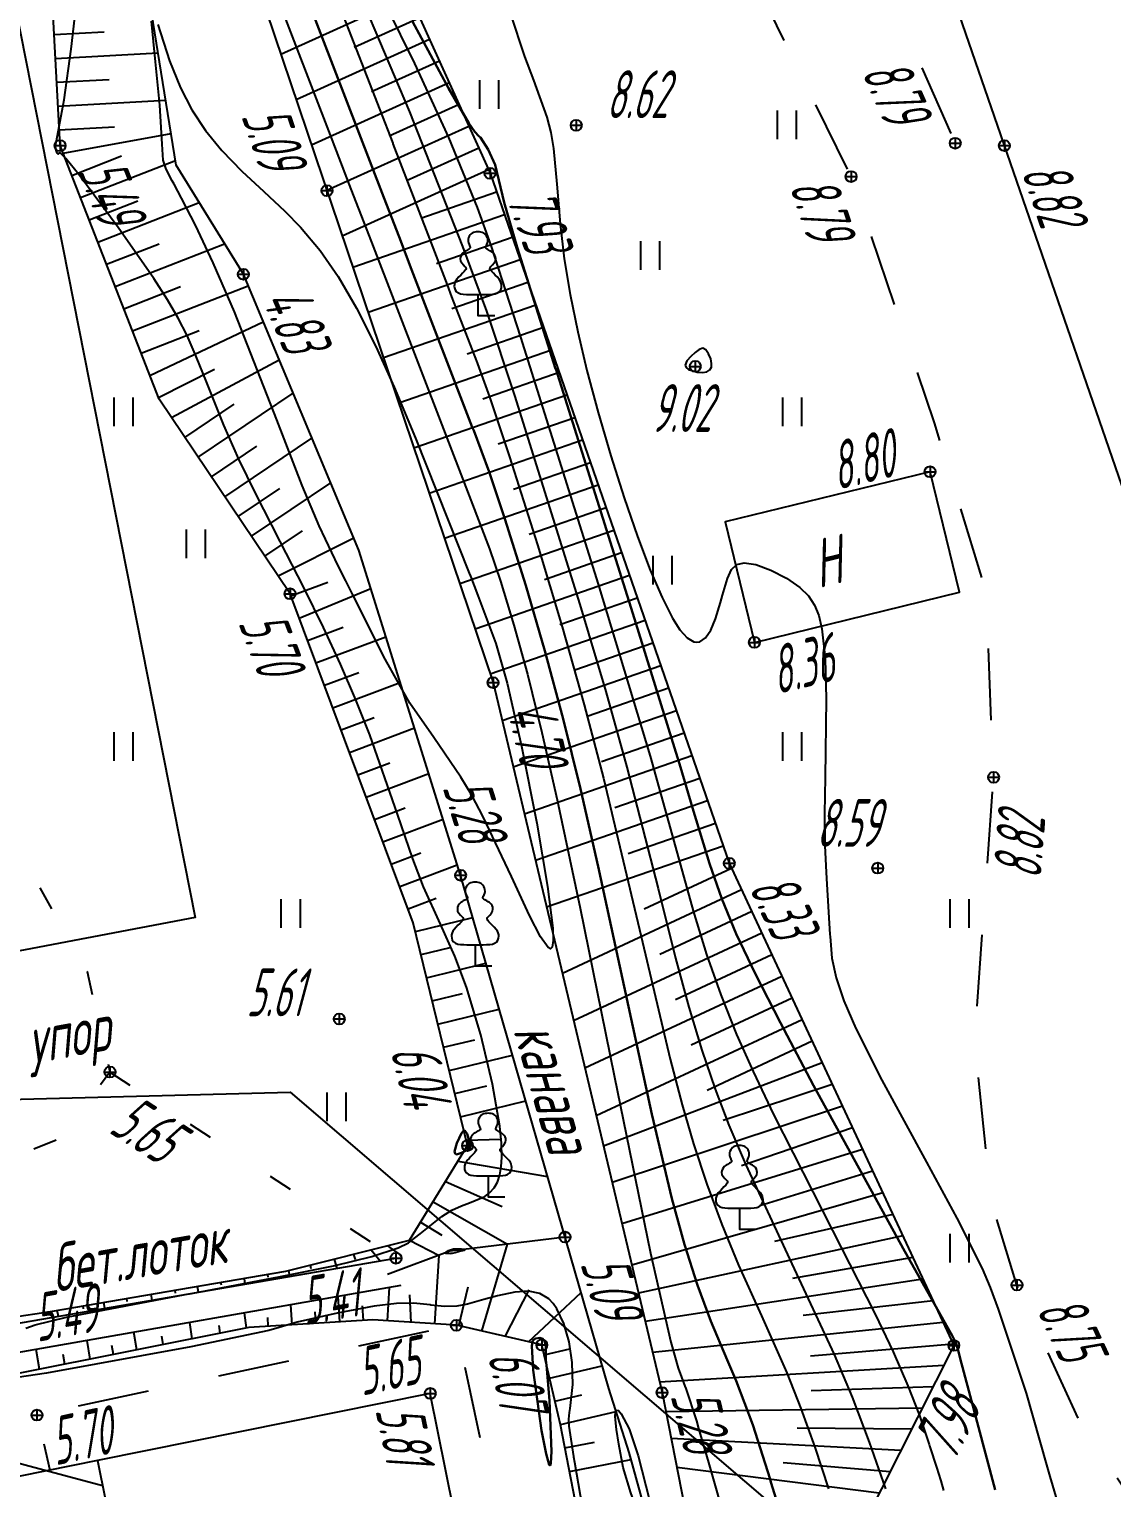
# Model space of a CAD drawing. Extents: x 1233805 to 1234355, y 654698 to 655114.
# Drawn here: x 1234130.81 to 1234153.48, y 654954.19 to 654984.71 of the extents above; entities that cross this region are included whole.
import ezdxf

# ---------------------------------------------------------------- set-up
doc = ezdxf.new("R2010")
doc.units = 0
doc.linetypes.add('ИИDash_05_15', pattern=[2, 0.5, -1.5])
doc.linetypes.add('ИИDash_15_15', pattern=[3, 1.5, -1.5])
for name, color, linetype, lineweight in [('ИИ_ГИДРОГРАФИЯ', 3, 'Continuous', 25), ('ИИ_ГОРИЗОНТАЛИ_ОСН', 32, 'Continuous', 25), ('ИИ_ГОРИЗОНТАЛИ_УТОЛЩ', 32, 'Continuous', 30), ('ИИ_ДОРОГИ_АД', 7, 'Continuous', 25), ('ИИ_ДОРОГИ_ЖД', 7, 'Continuous', 25), ('ИИ_КАБЕЛЬ_СВЯЗИ', 212, 'Continuous', 25), ('ИИ_ОГРАДЫ', 7, 'Continuous', 25), ('ИИ_ОТКОС', 7, 'Continuous', 25), ('ИИ_ОТМЕТКИ', 7, 'Continuous', 25), ('ИИ_СООРУЖЕНИЕ', 7, 'Continuous', 25), ('ИИ_СТРОЕНИЕ', 7, 'Continuous', 25), ('ИИ_УГОДЬЯ', 7, 'Continuous', 25), ('ИИ_ЭЛЕКТРОКАБЕЛЬ_НН', 240, 'Continuous', 25)]:
    doc.layers.add(name, color=color, linetype=linetype, lineweight=lineweight)
doc.styles.add('VNIPISIMPLEXCUR', font='simplex.shx', dxfattribs={"width": 0.8, "oblique": 15})
doc.styles.add('ГОСТ 2.304 КУРСИВ', font='cs_gost2304.shx', dxfattribs={"oblique": 15})
doc.linetypes.add('ИИ051193', pattern='A,4,-2,[22,3dservice.shx,S=1,R=0,X=0,Y=0],8,[22,3dservice.shx,S=1,R=180,X=0,Y=0],-2,4', length=20)
doc.linetypes.add('ИИ05133', pattern='A,4,[4,3dservice.shx,S=0.7,R=0,X=0,Y=0],4,-2', length=10)
doc.linetypes.add('ИИ054741_6', pattern='A,2,-0.5,[35,3dservice.shx,S=1,R=0,X=0,Y=0],-0.5,2', length=5)

# ---------------------------------------------------------------- blocks, each defined once
blk = doc.blocks.new('ИИ05401')
at = {"color": 0, "linetype": 'Continuous', "lineweight": 25}
for points in [[(-0.4, 1.2), (-0.4, 0)], [(0.4, 1.2), (0.4, 0)]]:
    blk.add_lwpolyline(points, dxfattribs=at)
blk = doc.blocks.new('ИИ053881')
at = {"color": 0, "linetype": 'Continuous', "lineweight": 25}
blk.add_lwpolyline([(0, 0.875), (0.129, 0.876), (0.342, 0.878), (0.479, 0.882), (0.614, 0.891), (0.726, 0.907), (0.816, 0.94), (0.906, 1), (0.956, 1.071), (0.983, 1.151), (0.991, 1.231), (0.986, 1.295), (0.963, 1.379), (0.932, 1.445), (0.884, 1.516), (0.798, 1.61), (0.719, 1.692), (0.646, 1.766), (0.575, 1.842), (0.536, 1.889), (0.511, 1.929), (0.501, 1.967), (0.504, 1.992), (0.518, 2.017), (0.545, 2.049), (0.608, 2.115), (0.679, 2.198), (0.732, 2.29), (0.745, 2.372), (0.736, 2.444), (0.709, 2.515), (0.672, 2.575), (0.633, 2.617), (0.596, 2.646), (0.548, 2.678), (0.495, 2.709), (0.408, 2.76), (0.363, 2.789), (0.336, 2.812), (0.324, 2.831), (0.321, 2.846), (0.325, 2.865), (0.335, 2.89), (0.353, 2.928), (0.372, 2.968), (0.4, 3.034), (0.413, 3.103), (0.412, 3.19), (0.398, 3.247), (0.363, 3.319), (0.32, 3.377), (0.284, 3.414), (0.246, 3.444), (0.181, 3.476), (0.125, 3.489), (0.07, 3.496), (0, 3.5), (-0.07, 3.496), (-0.125, 3.489), (-0.181, 3.476), (-0.246, 3.444), (-0.284, 3.414), (-0.32, 3.377), (-0.363, 3.319), (-0.398, 3.247), (-0.412, 3.19), (-0.413, 3.103), (-0.4, 3.034), (-0.372, 2.968), (-0.353, 2.928), (-0.335, 2.89), (-0.325, 2.865), (-0.321, 2.846), (-0.324, 2.831), (-0.336, 2.812), (-0.363, 2.789), (-0.408, 2.76), (-0.495, 2.709), (-0.548, 2.678), (-0.596, 2.646), (-0.633, 2.617), (-0.672, 2.575), (-0.709, 2.515), (-0.736, 2.444), (-0.745, 2.372), (-0.732, 2.29), (-0.679, 2.198), (-0.608, 2.115), (-0.545, 2.049), (-0.518, 2.017), (-0.504, 1.992), (-0.501, 1.967), (-0.511, 1.929), (-0.536, 1.889), (-0.575, 1.842), (-0.646, 1.766), (-0.719, 1.692), (-0.798, 1.61), (-0.884, 1.516), (-0.932, 1.445), (-0.963, 1.379), (-0.986, 1.295), (-0.991, 1.231), (-0.983, 1.151), (-0.956, 1.071), (-0.906, 1), (-0.816, 0.94), (-0.726, 0.907), (-0.614, 0.891), (-0.479, 0.882), (-0.342, 0.878), (-0.129, 0.876)], close=True, dxfattribs=at)
blk.add_lwpolyline([(0, 0.875), (0, 0), (0.7, 0)], dxfattribs=at)
blk = doc.blocks.new('PICKET')
at = {"color": 0, "linetype": 'Continuous', "lineweight": 25}
for p, q in [((-0.23, 0), (0.23, 0)), ((0, 0.23), (0, -0.23))]:
    blk.add_line(p, q, dxfattribs=at)
blk.add_circle((0, 0), 0.23, dxfattribs=at)
at = {"color": 0, "linetype": 'Continuous', "style": 'VNIPISIMPLEXCUR', "oblique": 15, "width": 0.8}
blk.add_attdef('OTMETKA', (1.25, 0.3), '', height=2, dxfattribs=at)
at = {"color": 8, "linetype": 'Continuous', "style": 'VNIPISIMPLEXCUR', "oblique": 15, "width": 0.8, "flags": 1}
blk.add_attdef('NOMER', (1.25, -2.7), '', height=2, dxfattribs=at)

msp = doc.modelspace()

# ---------------------------------------------------------------- linework, layer by layer
at = {"layer": 'ИИ_ГИДРОГРАФИЯ', "elevation": 5.096}
msp.add_lwpolyline([(1234145.013, 654951.344), (1234144.198, 654951.95), (1234143.374, 654954.929), (1234142.943, 654956.27), (1234139.842, 654967.008), (1234137.711, 654973.813), (1234135.295, 654979.585), (1234133.888, 654981.868), (1234132.364, 654991.308), (1234129.181, 655002.757), (1234126.804, 655011.427), (1234125.945, 655015.295), (1234122.899, 655028.824), (1234120.597, 655040.323), (1234119.644, 655042.035), (1234122.284, 655043.286), (1234123.524, 655041.825), (1234124.913, 655028.55), (1234129.789, 655003.198), (1234133.568, 654991.624), (1234140.523, 654971.04), (1234144.06, 654956.184), (1234145.013, 654951.344)], close=True, dxfattribs=at)
at = {"layer": 'ИИ_ГИДРОГРАФИЯ', "elevation": 5.088}
msp.add_lwpolyline([(1234142.029, 654959.436), (1234139.618, 654959.141), (1234138.315, 654958.65)], dxfattribs=at)
at = {"layer": 'ИИ_ГОРИЗОНТАЛИ_ОСН', "flags": 128}
for points, elevation in [([(1234134.362, 654989.64), (1234137.112, 654982.499), (1234137.548, 654981.367), (1234137.977, 654980.255), (1234139.987, 654975.041), (1234140.059, 654974.854), (1234140.445, 654973.841), (1234140.676, 654973.162), (1234140.96, 654972.244), (1234141.242, 654971.214), (1234141.544, 654969.993), (1234141.864, 654968.587), (1234142.345, 654966.318), (1234143.056, 654962.815), (1234143.815, 654959.103), (1234144.242, 654957.235), (1234144.396, 654956.69), (1234144.534, 654956.315), (1234144.555, 654956.266), (1234144.773, 654955.612), (1234144.779, 654955.594), (1234144.825, 654955.433), (1234145.033, 654954.717), (1234145.815, 654951.976)], 5.5), ([(1234130.743, 654957.53), (1234130.933, 654957.599), (1234131.594, 654957.76), (1234134.078, 654958.234), (1234134.212, 654958.259), (1234136.074, 654958.609), (1234137.22, 654958.844), (1234137.982, 654959.031), (1234138.533, 654959.21), (1234138.754, 654959.313), (1234138.968, 654959.483), (1234138.995, 654959.507), (1234139.452, 654959.87), (1234139.66, 654959.997), (1234139.862, 654960.092), (1234140.026, 654960.15), (1234140.349, 654960.287), (1234140.457, 654960.368), (1234140.543, 654960.466), (1234140.613, 654960.589), (1234140.663, 654960.737), (1234140.694, 654960.91), (1234140.707, 654961.111), (1234140.698, 654961.405), (1234140.661, 654961.761), (1234140.51, 654962.635), (1234140.263, 654963.671), (1234139.967, 654964.663), (1234139.724, 654965.316), (1234139.419, 654965.982), (1234139.064, 654966.766), (1234138.845, 654967.35), (1234138.523, 654968.286), (1234137.94, 654969.944), (1234137.65, 654970.678), (1234137.329, 654971.423), (1234136.971, 654972.195), (1234136.558, 654973.033), (1234136.066, 654973.99), (1234135.546, 654975.004), (1234135.201, 654975.716), (1234134.886, 654976.43), (1234134.52, 654977.333), (1234134.306, 654977.865), (1234134.117, 654978.3), (1234133.931, 654978.669), (1234133.709, 654979.052), (1234133.421, 654979.497), (1234132.676, 654980.56), (1234131.85, 654981.672), (1234131.577, 654982.008), (1234131.465, 654982.118), (1234131.435, 654982.117), (1234131.435, 654982.117), (1234131.432, 654982.113), (1234131.415, 654982.099), (1234131.399, 654982.118), (1234131.369, 654982.205), (1234131.363, 654982.286), (1234131.376, 654982.345), (1234131.54, 654983.237), (1234131.69, 654984.293), (1234131.807, 654985.322)], 5.5), ([(1234137.333, 654985.117), (1234138.421, 654982.325), (1234138.425, 654982.316), (1234139.156, 654980.414), (1234139.56, 654979.364), (1234139.655, 654979.115), (1234140.187, 654977.734), (1234140.197, 654977.71), (1234140.448, 654977.022), (1234140.864, 654975.766), (1234141.449, 654973.924), (1234141.967, 654972.209), (1234142.431, 654970.577), (1234142.837, 654969.042), (1234143.589, 654965.875), (1234144.231, 654963.158), (1234144.482, 654962.203), (1234144.718, 654961.39), (1234144.996, 654960.543), (1234145.31, 654959.701), (1234145.663, 654958.851), (1234146.139, 654957.787), (1234146.669, 654956.595), (1234146.965, 654955.851), (1234147.258, 654955.04), (1234147.547, 654954.167)], 6.5), ([(1234137.83, 654985.202), (1234138.774, 654982.982), (1234139.884, 654980.168), (1234140.388, 654978.814), (1234140.969, 654977.047), (1234142.339, 654972.676), (1234142.88, 654970.852), (1234143.324, 654969.27), (1234143.975, 654966.731), (1234144.344, 654965.27), (1234144.621, 654964.248), (1234144.893, 654963.346), (1234145.169, 654962.533), (1234145.46, 654961.776), (1234145.806, 654960.959), (1234146.779, 654958.875), (1234147.665, 654956.98), (1234148.039, 654956.087), (1234148.396, 654955.147), (1234148.735, 654954.17)], 7), ([(1234138.286, 654985.198), (1234138.879, 654983.997), (1234139.592, 654982.445), (1234140.189, 654980.983), (1234140.474, 654980.189), (1234141.093, 654978.269), (1234142.724, 654973.103), (1234143.81, 654969.497), (1234144.34, 654967.599), (1234144.713, 654966.265), (1234144.993, 654965.349), (1234145.289, 654964.505), (1234145.621, 654963.676), (1234145.966, 654962.902), (1234146.393, 654962.004), (1234147.626, 654959.576), (1234148.52, 654957.821), (1234148.895, 654957.033), (1234149.206, 654956.325), (1234149.45, 654955.701), (1234149.652, 654955.099), (1234149.661, 654955.07), (1234149.815, 654954.598), (1234149.85, 654954.492), (1234149.895, 654954.339), (1234149.954, 654954.136)], 7.5), ([(1234140.883, 654985.047), (1234141.183, 654984.142), (1234141.372, 654983.644), (1234141.648, 654982.873), (1234141.73, 654982.548), (1234141.787, 654982.216), (1234141.855, 654981.471), (1234141.925, 654980.638), (1234142.013, 654979.911), (1234142.136, 654979.159), (1234142.295, 654978.378), (1234142.488, 654977.573), (1234142.723, 654976.695), (1234142.989, 654975.788), (1234143.269, 654974.904), (1234143.548, 654974.096), (1234143.814, 654973.393), (1234144.059, 654972.819), (1234144.276, 654972.39), (1234144.434, 654972.143), (1234144.583, 654971.978), (1234144.722, 654971.895), (1234144.788, 654971.885), (1234144.851, 654971.894), (1234144.969, 654971.974), (1234145.079, 654972.134), (1234145.181, 654972.373), (1234145.286, 654972.719), (1234145.326, 654972.866), (1234145.429, 654973.219), (1234145.515, 654973.405), (1234145.626, 654973.51), (1234145.777, 654973.546), (1234146.023, 654973.509), (1234146.334, 654973.396), (1234146.664, 654973.224), (1234146.944, 654973.028), (1234147.122, 654972.854), (1234147.251, 654972.663), (1234147.34, 654972.446), (1234147.404, 654972.163), (1234147.474, 654971.543), (1234147.498, 654970.699), (1234147.477, 654969.053), (1234147.463, 654968.302), (1234147.464, 654967.629), (1234147.492, 654967.067), (1234147.509, 654966.819), (1234147.575, 654965.765), (1234147.577, 654965.727), (1234147.614, 654965.274), (1234147.703, 654964.863), (1234147.868, 654964.378), (1234148.117, 654963.802), (1234148.664, 654962.717), (1234149.594, 654961.007), (1234150.233, 654959.835), (1234150.76, 654958.781), (1234150.928, 654958.384), (1234151.093, 654957.93), (1234151.101, 654957.906), (1234151.153, 654957.758), (1234151.681, 654956.173), (1234152.109, 654954.672), (1234152.175, 654954.429), (1234152.325, 654953.93)], 8.5), ([(1234133.503, 654984.809), (1234133.75, 654984.049), (1234133.978, 654983.483), (1234134.217, 654983.028), (1234134.505, 654982.595), (1234134.845, 654982.178), (1234135.264, 654981.745), (1234135.724, 654981.315), (1234136.16, 654980.907), (1234136.49, 654980.57), (1234136.901, 654980.085), (1234137.279, 654979.54), (1234137.665, 654978.874), (1234138.066, 654978.073), (1234138.451, 654977.221), (1234138.901, 654976.157), (1234140.025, 654973.328), (1234140.049, 654973.265), (1234140.206, 654972.862), (1234140.583, 654971.86), (1234140.818, 654971.025), (1234141.114, 654969.708), (1234141.435, 654968.1), (1234141.664, 654966.774), (1234141.772, 654965.903), (1234141.781, 654965.642), (1234141.759, 654965.5), (1234141.725, 654965.469), (1234141.673, 654965.495), (1234141.515, 654965.72), (1234141.282, 654966.169), (1234140.905, 654966.983), (1234140.309, 654968.244), (1234140.083, 654968.667), (1234139.849, 654969.062), (1234139.28, 654969.893), (1234138.783, 654970.612), (1234138.26, 654971.527), (1234137.576, 654972.888), (1234137.439, 654973.168), (1234137.282, 654973.485), (1234136.882, 654974.32), (1234136.526, 654975.163), (1234135.993, 654976.54), (1234135.11, 654978.796), (1234134.666, 654979.824), (1234134.293, 654980.613), (1234134.003, 654981.177), (1234133.844, 654981.467), (1234133.802, 654981.543), (1234133.679, 654981.781), (1234133.618, 654981.97), (1234133.618, 654981.97), (1234133.593, 654982.31), (1234133.546, 654983.126), (1234133.455, 654984.033), (1234133.37, 654984.882)], 5), ([(1234142.658, 654952.241), (1234142.234, 654954.72), (1234142.215, 654954.833), (1234142.213, 654954.843), (1234142.114, 654955.481), (1234142.108, 654955.623), (1234142.122, 654955.767), (1234142.134, 654955.849), (1234142.19, 654956.349), (1234142.181, 654956.812), (1234142.116, 654957.242), (1234142.005, 654957.63), (1234141.86, 654957.934), (1234141.777, 654958.05), (1234141.689, 654958.142), (1234141.498, 654958.255), (1234141.263, 654958.302), (1234140.981, 654958.287), (1234140.616, 654958.207), (1234140.331, 654958.128), (1234139.987, 654958.036), (1234139.762, 654957.994), (1234139.508, 654957.983), (1234139.217, 654958.015), (1234139.202, 654958.017), (1234138.854, 654958.054), (1234138.501, 654958.049), (1234138.031, 654957.989), (1234137.257, 654957.842), (1234136.421, 654957.654), (1234136.044, 654957.545), (1234135.827, 654957.48), (1234134.192, 654957.143), (1234131.173, 654956.59), (1234130.56, 654956.498)], 5.5)]:
    msp.add_lwpolyline(points, dxfattribs=dict(at, elevation=elevation))
for points, elevation in [([(1234144.545, 654977.686), (1234144.562, 654977.636), (1234144.612, 654977.592), (1234144.794, 654977.535), (1234144.904, 654977.53), (1234144.995, 654977.546), (1234145.058, 654977.582), (1234145.092, 654977.638), (1234145.098, 654977.717), (1234145.078, 654977.817), (1234145.033, 654977.923), (1234144.978, 654978.002), (1234144.91, 654978.037), (1234144.838, 654978.013), (1234144.755, 654977.949), (1234144.66, 654977.865), (1234144.579, 654977.773), (1234144.545, 654977.686)], 9), ([(1234139.619, 654959.089), (1234139.593, 654959.092), (1234139.557, 654959.095), (1234139.535, 654959.095), (1234139.509, 654959.099), (1234139.544, 654959.125), (1234139.55, 654959.129), (1234139.586, 654959.155), (1234139.586, 654959.156), (1234139.697, 654959.189), (1234139.864, 654959.194), (1234139.942, 654959.181), (1234139.907, 654959.159), (1234139.82, 654959.133), (1234139.728, 654959.11), (1234139.669, 654959.096), (1234139.638, 654959.09), (1234139.619, 654959.089)], 5), ([(1234143.563, 654954.859), (1234143.797, 654953.93), (1234144.084, 654952.56), (1234144.091, 654952.523), (1234144.18, 654952.08), (1234144.206, 654951.947), (1234144.196, 654951.935), (1234144.036, 654952.351), (1234143.407, 654954.085), (1234143.248, 654954.617), (1234143.153, 654955.1), (1234143.104, 654955.408), (1234143.078, 654955.679), (1234143.083, 654955.774), (1234143.105, 654955.817), (1234143.148, 654955.808), (1234143.207, 654955.741), (1234143.368, 654955.425), (1234143.563, 654954.859)], 5)]:
    msp.add_lwpolyline(points, close=True, dxfattribs=dict(at, elevation=elevation))
at = {"layer": 'ИИ_ГОРИЗОНТАЛИ_УТОЛЩ', "flags": 128}
for points, elevation in [([(1234136.393, 654985.978), (1234138.237, 654981.189), (1234138.554, 654980.365), (1234138.816, 654979.686), (1234140.087, 654976.387), (1234140.116, 654976.312), (1234140.44, 654975.451), (1234140.77, 654974.464), (1234141.208, 654973.075), (1234141.606, 654971.706), (1234141.989, 654970.283), (1234142.351, 654968.815), (1234142.72, 654967.194), (1234143.23, 654964.839), (1234143.846, 654962.009), (1234144.266, 654960.246), (1234144.532, 654959.28), (1234144.802, 654958.427), (1234145.08, 654957.675), (1234145.422, 654956.867), (1234145.612, 654956.43), (1234145.961, 654955.505), (1234146.32, 654954.369), (1234146.338, 654954.308), (1234146.48, 654953.838)], 6), ([(1234138.838, 654984.877), (1234139.591, 654983.477), (1234140.017, 654982.746), (1234140.14, 654982.566), (1234140.224, 654982.476), (1234140.258, 654982.445), (1234140.418, 654982.194), (1234140.564, 654981.873), (1234140.645, 654981.555), (1234140.751, 654981.088), (1234141.029, 654980.149), (1234141.831, 654977.609), (1234141.833, 654977.603), (1234143.449, 654972.487), (1234144.444, 654969.273), (1234144.699, 654968.42), (1234145.054, 654967.257), (1234145.312, 654966.512), (1234145.612, 654965.785), (1234146.014, 654964.938), (1234146.536, 654963.917), (1234147.231, 654962.611), (1234149.142, 654959.137), (1234150.103, 654957.423), (1234150.138, 654957.362), (1234150.216, 654957.208), (1234150.216, 654957.206), (1234150.217, 654957.204), (1234150.265, 654957.042), (1234150.303, 654956.896), (1234150.481, 654956.216), (1234151.033, 654954.149)], 8)]:
    msp.add_lwpolyline(points, dxfattribs=dict(at, elevation=elevation))
at = {"layer": 'ИИ_ГОРИЗОНТАЛИ_УТОЛЩ', "elevation": 6, "flags": 128}
for points in [[(1234139.864, 654961.197), (1234139.932, 654961.234), (1234139.977, 654961.257), (1234139.989, 654961.262), (1234140.028, 654961.285), (1234140.04, 654961.332), (1234140.024, 654961.449), (1234139.981, 654961.594), (1234139.929, 654961.666), (1234139.899, 654961.655), (1234139.864, 654961.612), (1234139.762, 654961.401), (1234139.717, 654961.225), (1234139.726, 654961.186), (1234139.754, 654961.168), (1234139.864, 654961.197)], [(1234141.562, 654957.308), (1234141.502, 654957.329), (1234141.408, 654957.312), (1234141.355, 654957.271), (1234141.332, 654957.163), (1234141.36, 654956.652), (1234141.539, 654955.386), (1234141.631, 654954.9), (1234141.695, 654954.672), (1234141.715, 654954.659), (1234141.729, 654954.702), (1234141.742, 654954.952), (1234141.704, 654956.016), (1234141.639, 654956.753), (1234141.626, 654956.869), (1234141.625, 654957.038), (1234141.626, 654957.123), (1234141.617, 654957.195), (1234141.596, 654957.26), (1234141.562, 654957.308)]]:
    msp.add_lwpolyline(points, close=True, dxfattribs=at)
at = {"layer": 'ИИ_ДОРОГИ_АД', "linetype": 'ИИDash_15_15', "flags": 128}
for points in [[(1234149.635, 654921.668), (1234149.754, 654921.13), (1234150.146, 654920.593), (1234150.836, 654920.465), (1234152.087, 654920.881), (1234162.484, 654929.793), (1234163.045, 654929.995), (1234164.574, 654930.213), (1234165.078, 654930.55), (1234165.161, 654931.222), (1234163.581, 654935.835), (1234162.355, 654938.848), (1234158.875, 654947.212), (1234157.496, 654949.672), (1234154.325, 654953.284), (1234152.827, 654955.53), (1234151.49, 654958.433), (1234150.956, 654960.16), (1234150.603, 654963.557), (1234151, 654969.058), (1234150.845, 654972.94), (1234149.764, 654976.479), (1234148.018, 654981.63), (1234143.529, 654990.763), (1234140.432, 654996.939), (1234138.794, 655001.505), (1234135.373, 655010.163), (1234132.771, 655016.611), (1234131.197, 655022.879), (1234130.954, 655026.242), (1234128.805, 655037.406), (1234128.25, 655044.519), (1234127.548, 655055.305), (1234126.662, 655059.355), (1234126.839, 655067.454), (1234126.984, 655069.624), (1234127.974, 655071.322), (1234129.601, 655072.489), (1234132.183, 655074.257), (1234133.846, 655076.485), (1234134.667, 655078.409), (1234137.588, 655077.858), (1234137.66, 655077.059), (1234137.66, 655075.087), (1234136.817, 655071.851), (1234134.933, 655071.962), (1234132.803, 655071.112), (1234130.675, 655069.539), (1234130.01, 655067.921), (1234129.564, 655065.209), (1234129.497, 655062.129), (1234130.429, 655055.517), (1234131.007, 655052.119), (1234131.295, 655049.748), (1234131.203, 655046.987), (1234131.045, 655041.89), (1234131.686, 655035.66), (1234132.101, 655033.679), (1234133.917, 655031.528), (1234135.844, 655030.833), (1234137.144, 655030.855), (1234138.699, 655031.051), (1234139.057, 655028.25), (1234137.018, 655027.399), (1234135.269, 655026.054), (1234134.571, 655024.637), (1234134.481, 655023.27), (1234134.502, 655020.729), (1234136.715, 655013.043), (1234141.134, 655003.131), (1234145.015, 654994.038), (1234147.997, 654987.279), (1234150.196, 654982.328), (1234151.227, 654982.278)], [(1234141.725, 654943.68), (1234142.455, 654944.833), (1234139.754, 654957.59), (1234130.974, 654955.71), (1234131.246, 654954.559)]]:
    msp.add_lwpolyline(points, dxfattribs=at)
at = {"layer": 'ИИ_ДОРОГИ_АД', "flags": 128}
msp.add_lwpolyline([(1234132.241, 654954.759), (1234127.375, 654953.778), (1234135.14, 654916.221), (1234140.305, 654917.25), (1234141.079, 654917.889), (1234141.709, 654918.249), (1234142.934, 654918.789), (1234143.936, 654918.97), (1234144.927, 654919.006), (1234145.971, 654918.763)], dxfattribs=at)
at = {"layer": 'ИИ_ДОРОГИ_ЖД', "linetype": 'ИИDash_05_15', "flags": 128}
msp.add_lwpolyline([(1234126.39, 654966.067), (1234127.152, 654967.352), (1234127.929, 654967.619), (1234129.49, 654967.922), (1234130.545, 654967.607), (1234132.024, 654964.994), (1234132.502, 654962.89), (1234131.474, 654961.504), (1234129.561, 654960.739), (1234128.126, 654960.882), (1234127.074, 654962.866), (1234126.214, 654965.424)], close=True, dxfattribs=at)
at = {"layer": 'ИИ_КАБЕЛЬ_СВЯЗИ', "linetype": 'ИИ05133', "flags": 128}
msp.add_lwpolyline([(1234109.138, 655093.38), (1234134.289, 654966.125), (1234093.444, 654958.357)], dxfattribs=at)
at = {"layer": 'ИИ_ОГРАДЫ', "linetype": 'ИИ054741_6'}
msp.add_lwpolyline([(1234163.765, 655007.785), (1234162.759, 655010.91), (1234143.221, 655005.455), (1234165.738, 654940.271), (1234169.342, 654941.729)], dxfattribs=at)
at = {"layer": 'ИИ_ОТКОС'}
for p, q in [((1234138.78, 654985.408, 5.597), (1234136.081, 654984.187, 5.597)), ((1234138.986, 654984.953, 5.597), (1234137.614, 654984.332, 5.597)), ((1234131.334, 654984.6, 5.597), (1234132.381, 654984.657, 5.597)), ((1234139.192, 654984.498, 5.597), (1234136.402, 654983.236, 5.597)), ((1234131.36, 654984.102, 5.597), (1234133.509, 654984.218, 5.597)), ((1234139.398, 654984.044, 5.597), (1234137.98, 654983.402, 5.597)), ((1234131.387, 654983.603, 5.597), (1234132.488, 654983.663, 5.597)), ((1234139.604, 654983.589, 5.597), (1234136.723, 654982.286, 5.597)), ((1234131.414, 654983.105, 5.597), (1234133.669, 654983.226, 5.597)), ((1234139.809, 654983.134, 5.597), (1234138.347, 654982.472, 5.597)), ((1234131.441, 654982.606, 5.597), (1234132.595, 654982.668, 5.597)), ((1234140.015, 654982.679, 5.597), (1234137.045, 654981.335, 5.597)), ((1234131.52, 654982.119, 5.597), (1234133.782, 654982.528, 5.597)), ((1234131.702, 654981.654, 5.597), (1234132.746, 654982.062, 5.597)), ((1234131.883, 654981.189, 5.597), (1234133.872, 654981.965, 5.597)), ((1234140.221, 654982.224, 5.597), (1234138.713, 654981.542, 5.597)), ((1234140.427, 654981.769, 5.597), (1234137.366, 654980.384, 5.597)), ((1234132.065, 654980.724, 5.597), (1234133.084, 654981.122, 5.597)), ((1234132.247, 654980.259, 5.597), (1234134.369, 654981.087, 5.597)), ((1234140.597, 654981.3, 5.597), (1234139.012, 654980.751, 5.597)), ((1234140.761, 654980.828, 5.597), (1234137.588, 654979.728, 5.597)), ((1234132.428, 654979.794, 5.597), (1234133.532, 654980.224, 5.597)), ((1234132.61, 654979.329, 5.597), (1234134.902, 654980.223, 5.597)), ((1234140.924, 654980.357, 5.597), (1234139.336, 654979.806, 5.597)), ((1234141.088, 654979.885, 5.597), (1234137.907, 654978.782, 5.597)), ((1234132.791, 654978.863, 5.597), (1234133.98, 654979.327, 5.597)), ((1234132.973, 654978.398, 5.597), (1234135.396, 654979.344, 5.597)), ((1234141.251, 654979.413, 5.597), (1234139.659, 654978.861, 5.597)), ((1234141.415, 654978.941, 5.597), (1234138.227, 654977.836, 5.597)), ((1234133.336, 654977.468, 5.597), (1234135.712, 654978.588, 5.597)), ((1234133.155, 654977.933, 5.597), (1234134.372, 654978.408, 5.597)), ((1234141.578, 654978.47, 5.597), (1234139.983, 654977.916, 5.597)), ((1234141.742, 654977.998, 5.597), (1234138.547, 654976.89, 5.597)), ((1234133.79, 654976.585, 5.597), (1234136.045, 654977.794, 5.597)), ((1234133.518, 654977.003, 5.597), (1234134.689, 654977.596, 5.597)), ((1234141.906, 654977.526, 5.597), (1234140.306, 654976.972, 5.597)), ((1234134.347, 654975.757, 5.597), (1234136.337, 654977.097, 5.597)), ((1234142.069, 654977.055, 5.597), (1234138.866, 654975.944, 5.597)), ((1234134.068, 654976.171, 5.597), (1234135.104, 654976.869, 5.597)), ((1234142.233, 654976.583, 5.597), (1234140.629, 654976.027, 5.597)), ((1234134.905, 654974.929, 5.597), (1234136.73, 654976.158, 5.597)), ((1234134.626, 654975.343, 5.597), (1234135.58, 654975.985, 5.597)), ((1234142.396, 654976.111, 5.597), (1234139.186, 654974.998, 5.597)), ((1234142.56, 654975.639, 5.597), (1234140.953, 654975.082, 5.597)), ((1234135.463, 654974.101, 5.597), (1234137.123, 654975.219, 5.597)), ((1234135.184, 654974.515, 5.597), (1234136.055, 654975.101, 5.597)), ((1234142.723, 654975.168, 5.597), (1234139.505, 654974.052, 5.597)), ((1234142.887, 654974.696, 5.597), (1234141.276, 654974.137, 5.597)), ((1234135.742, 654973.687, 5.597), (1234136.531, 654974.218, 5.597)), ((1234136.021, 654973.272, 5.597), (1234137.604, 654974.069, 5.597)), ((1234143.051, 654974.224, 5.597), (1234139.825, 654973.106, 5.597)), ((1234143.214, 654973.753, 5.597), (1234141.6, 654973.193, 5.597)), ((1234136.29, 654972.853, 5.597), (1234137.06, 654973.142, 5.597)), ((1234143.378, 654973.281, 5.597), (1234140.145, 654972.16, 5.597)), ((1234136.465, 654972.386, 5.597), (1234137.963, 654973.008, 5.597)), ((1234143.541, 654972.809, 5.597), (1234141.923, 654972.248, 5.597)), ((1234136.64, 654971.918, 5.597), (1234137.385, 654972.197, 5.597)), ((1234143.705, 654972.337, 5.597), (1234140.464, 654971.214, 5.597)), ((1234136.815, 654971.451, 5.597), (1234138.279, 654971.999, 5.597)), ((1234143.868, 654971.866, 5.597), (1234142.233, 654971.298, 5.597)), ((1234136.99, 654970.983, 5.597), (1234137.709, 654971.252, 5.597)), ((1234144.032, 654971.394, 5.597), (1234140.713, 654970.243, 5.597)), ((1234137.165, 654970.515, 5.597), (1234138.578, 654971.045, 5.597)), ((1234144.196, 654970.922, 5.597), (1234142.512, 654970.339, 5.597)), ((1234144.359, 654970.451, 5.597), (1234140.945, 654969.267, 5.597)), ((1234137.341, 654970.048, 5.597), (1234138.034, 654970.308, 5.597)), ((1234137.516, 654969.58, 5.597), (1234138.877, 654970.09, 5.597)), ((1234144.523, 654969.979, 5.597), (1234142.792, 654969.379, 5.597)), ((1234144.686, 654969.507, 5.597), (1234141.178, 654968.29, 5.597)), ((1234137.691, 654969.113, 5.597), (1234138.359, 654969.363, 5.597)), ((1234137.866, 654968.645, 5.597), (1234139.176, 654969.136, 5.597)), ((1234144.85, 654969.035, 5.597), (1234143.072, 654968.419, 5.597)), ((1234145.013, 654968.564, 5.597), (1234141.41, 654967.314, 5.597)), ((1234138.041, 654968.178, 5.597), (1234138.683, 654968.418, 5.597)), ((1234138.216, 654967.71, 5.597), (1234139.475, 654968.182, 5.597)), ((1234145.177, 654968.092, 5.597), (1234143.352, 654967.459, 5.597)), ((1234145.341, 654967.62, 5.597), (1234141.643, 654966.338, 5.597)), ((1234138.391, 654967.243, 5.597), (1234139.008, 654967.474, 5.597)), ((1234138.567, 654966.775, 5.597), (1234139.773, 654967.227, 5.597)), ((1234145.515, 654967.153, 5.597), (1234143.685, 654966.3, 5.597)), ((1234145.726, 654966.7, 5.597), (1234141.973, 654964.951, 5.597)), ((1234138.742, 654966.308, 5.597), (1234139.329, 654966.528, 5.597)), ((1234138.895, 654965.833, 5.597), (1234140.097, 654966.126, 5.597)), ((1234145.937, 654966.248, 5.597), (1234144.014, 654965.352, 5.597)), ((1234146.148, 654965.795, 5.597), (1234142.209, 654963.96, 5.597)), ((1234139.014, 654965.348, 5.597), (1234139.624, 654965.497, 5.597)), ((1234139.132, 654964.863, 5.597), (1234140.374, 654965.166, 5.597)), ((1234146.359, 654965.343, 5.597), (1234144.343, 654964.403, 5.597)), ((1234146.57, 654964.89, 5.597), (1234142.445, 654962.968, 5.597)), ((1234139.25, 654964.378, 5.597), (1234139.881, 654964.532, 5.597)), ((1234146.781, 654964.438, 5.597), (1234144.672, 654963.455, 5.597)), ((1234139.368, 654963.893, 5.597), (1234140.651, 654964.206, 5.597)), ((1234146.991, 654963.985, 5.597), (1234142.681, 654961.976, 5.597)), ((1234139.486, 654963.408, 5.597), (1234140.138, 654963.567, 5.597)), ((1234147.202, 654963.533, 5.597), (1234145.001, 654962.507, 5.597)), ((1234139.604, 654962.923, 5.597), (1234140.929, 654963.245, 5.597)), ((1234147.413, 654963.08, 5.597), (1234142.833, 654961.339, 5.597)), ((1234139.722, 654962.438, 5.597), (1234140.395, 654962.601, 5.597)), ((1234147.624, 654962.628, 5.597), (1234145.336, 654961.874, 5.597)), ((1234139.84, 654961.953, 5.597), (1234141.206, 654962.285, 5.597)), ((1234147.835, 654962.175, 5.597), (1234143.013, 654960.581, 5.597)), ((1234139.959, 654961.468, 5.597), (1234140.687, 654961.486, 5.597)), ((1234148.046, 654961.722, 5.597), (1234145.721, 654960.927, 5.597)), ((1234148.257, 654961.27, 5.597), (1234143.22, 654959.714, 5.597)), ((1234139.788, 654961.028, 5.597), (1234141.662, 654960.705, 5.597)), ((1234139.527, 654960.602, 5.597), (1234140.711, 654960.073, 5.597)), ((1234148.468, 654960.817, 5.597), (1234146.109, 654960.087, -11.67)), ((1234148.679, 654960.365, 5.597), (1234143.425, 654958.85, 5.597)), ((1234139.266, 654960.177, 5.597), (1234140.823, 654959.289, 5.034)), ((1234139.004, 654959.751, 5.597), (1234139.45, 654959.478, 5.597)), ((1234148.89, 654959.912, 5.597), (1234146.414, 654959.342, 5.597)), ((1234138.77, 654959.37, 5.597), (1234139.397, 654959.053, 5.597)), ((1234149.1, 654959.46, 5.597), (1234143.565, 654958.265, 5.144)), ((1234137.597, 654959.075, 5.597), (1234137.635, 654958.964, 5.597)), ((1234137.973, 654959.17, 5.597), (1234138.16, 654958.937, 5.597)), ((1234138.314, 654959.255, 5.597), (1234138.603, 654959.044, 5.597)), ((1234139.306, 654957.619, 5.597), (1234139.397, 654959.053, 5.597)), ((1234140.289, 654957.467, 5.597), (1234140.823, 654959.289, 5.034)), ((1234136.265, 654958.61, 5.597), (1234136.247, 654958.737, 5.597)), ((1234136.712, 654958.77, 5.597), (1234136.699, 654958.85, 5.597)), ((1234137.256, 654958.781, 5.597), (1234137.202, 654958.976, 5.597)), ((1234149.311, 654959.007, 5.597), (1234146.788, 654958.569, 5.597)), ((1234134.836, 654958.428, 5.597), (1234134.824, 654958.489, 5.597)), ((1234135.334, 654958.45, 5.597), (1234135.316, 654958.573, 5.597)), ((1234135.817, 654958.596, 5.597), (1234135.809, 654958.657, 5.597)), ((1234149.522, 654958.555, 5.597), (1234143.707, 654957.668, 5.597)), ((1234132.865, 654958.09, 5.597), (1234132.854, 654958.154, 5.597)), ((1234133.384, 654958.113, 5.597), (1234133.362, 654958.24, 5.597)), ((1234133.876, 654958.263, 5.597), (1234133.866, 654958.326, 5.597)), ((1234134.353, 654958.281, 3.784), (1234134.332, 654958.405, 5.597)), ((1234137.312, 654957.66, 5.597), (1234137.28, 654958.193, 5.597)), ((1234138.309, 654957.683, 5.597), (1234138.354, 654958.381, 5.597)), ((1234138.807, 654957.651, 5.597), (1234138.78, 654958.228, 5.597)), ((1234139.803, 654957.579, 5.597), (1234140.002, 654958.393, 5.597)), ((1234140.776, 654957.355, 5.597), (1234141.277, 654958.332, 5.597)), ((1234141.262, 654957.244, 5.597), (1234142.364, 654958.274, 5.597)), ((1234131.422, 654957.775, 5.597), (1234131.4, 654957.906, 5.597)), ((1234131.949, 654957.933, 5.597), (1234131.938, 654957.998, 5.597)), ((1234132.395, 654957.943, 5.597), (1234132.373, 654958.072, 5.597)), ((1234135.357, 654957.535, 5.597), (1234135.318, 654957.85, 5.597)), ((1234136.316, 654957.6, 5.597), (1234136.29, 654958.02, 5.597)), ((1234136.814, 654957.63, 5.597), (1234136.8, 654957.869, 5.597)), ((1234137.811, 654957.69, 5.597), (1234137.791, 654957.998, 5.597)), ((1234149.733, 654958.102, 5.597), (1234147.011, 654957.796, 5.597)), ((1234134.224, 654957.309, 5.597), (1234134.176, 654957.65, 5.597)), ((1234134.809, 654957.426, 5.597), (1234134.787, 654957.589, 5.597)), ((1234135.817, 654957.57, 5.597), (1234135.806, 654957.752, 5.597)), ((1234149.944, 654957.65, 5.597), (1234143.862, 654957.018, 5.597)), ((1234132.088, 654956.884, 5.597), (1234132.022, 654957.273, 5.597)), ((1234133.067, 654957.079, 5.597), (1234133.005, 654957.445, 5.597)), ((1234133.617, 654957.188, 5.597), (1234133.587, 654957.362, 5.597)), ((1234150.155, 654957.197, 5.597), (1234147.164, 654956.947, 5.597)), ((1234131.028, 654956.673, 5.597), (1234130.954, 654957.086, 5.597)), ((1234131.558, 654956.779, 5.597), (1234131.525, 654956.979, 5.597)), ((1234132.576, 654956.981, 5.597), (1234132.544, 654957.17, 5.597)), ((1234141.591, 654956.973, 5.597), (1234142.129, 654957.099, 5.597)), ((1234141.705, 654956.487, 5.597), (1234142.806, 654956.744, 5.597)), ((1234149.957, 654956.751, 5.597), (1234144.009, 654956.397, 5.597)), ((1234149.732, 654956.305, 5.597), (1234147.183, 654956.216, 5.597)), ((1234141.818, 654956.001, 5.597), (1234142.381, 654956.132, 5.597)), ((1234141.932, 654955.515, 5.597), (1234143.098, 654955.787, 5.597)), ((1234149.507, 654955.859, 5.597), (1234144.139, 654955.783, 5.597)), ((1234149.282, 654955.414, 5.597), (1234146.886, 654955.436, 5.597)), ((1234142.027, 654955.024, 5.597), (1234142.647, 654955.144, 5.597)), ((1234149.057, 654954.968, 5.597), (1234144.25, 654955.222, 5.597)), ((1234142.121, 654954.534, 5.597), (1234143.414, 654954.784, 5.597)), ((1234148.607, 654954.076, 5.597), (1234144.369, 654954.616, 5.597)), ((1234148.832, 654954.522, 5.597), (1234146.598, 654954.711, 5.597))]:
    msp.add_line(p, q, dxfattribs=at)
at = {"layer": 'ИИ_ОТКОС', "elevation": 5.597}
for points in [[(1234129.56, 654957.629), (1234131.257, 654957.882), (1234136.181, 654958.72), (1234138.77, 654959.37), (1234139.987, 654961.351), (1234138.851, 654966.016), (1234136.273, 654972.898), (1234133.531, 654976.969), (1234131.459, 654982.276), (1234131.005, 654990.692)], [(1234137.497, 654988.245), (1234140.459, 654981.698), (1234145.466, 654967.258), (1234150.168, 654957.169), (1234146.756, 654950.408), (1234145.684, 654950.158), (1234145.402, 654950.162), (1234143.893, 654950.042), (1234142.719, 654951.441), (1234141.933, 654955.508), (1234141.543, 654957.179), (1234139.754, 654957.59), (1234138.005, 654957.702), (1234135.412, 654957.546), (1234130.545, 654956.577)]]:
    msp.add_lwpolyline(points, dxfattribs=at)
at = {"layer": 'ИИ_СООРУЖЕНИЕ', "flags": 128}
msp.add_lwpolyline([(1234138.593, 654958.423), (1234130.394, 654956.987), (1234130.265, 654957.576), (1234138.49, 654958.994)], dxfattribs=at)
at = {"layer": 'ИИ_СТРОЕНИЕ'}
for points in [[(1234149.671, 654975.451), (1234145.378, 654974.403), (1234145.994, 654971.882), (1234150.287, 654972.93)], [(1234132.241, 654954.759), (1234137.173, 654930.307), (1234144.139, 654931.712), (1234139.207, 654956.164)]]:
    msp.add_lwpolyline(points, close=True, dxfattribs=at)
at = {"layer": 'ИИ_УГОДЬЯ', "linetype": 'ИИDash_05_15', "flags": 128}
msp.add_lwpolyline([(1234132.502, 654962.89), (1234138.151, 654959.215)], dxfattribs=at)
at = {"layer": 'ИИ_ЭЛЕКТРОКАБЕЛЬ_НН', "linetype": 'ИИ051193', "flags": 128}
for points in [[(1234104.61, 654961.649), (1234136.273, 654962.468), (1234157.435, 654944.36)], [(1234104.61, 654961.649), (1234132.345, 654954.24)]]:
    msp.add_lwpolyline(points, dxfattribs=at)

# ---------------------------------------------------------------- block references
at = {"layer": 'ИИ_ОТМЕТКИ'}
ref = msp.add_blockref('PICKET', (1234142.262, 654982.702, 8.624), dxfattribs=dict(at, xscale=0.5, yscale=0.5, zscale=0.5))
ref.add_attrib('OTMETKA', '8.62', (1234142.887, 654982.852, 8.624), dxfattribs={"layer": '0', "color": 0, "linetype": 'Continuous', "height": 1, "style": 'ГОСТ 2.304 КУРСИВ', "oblique": 15, "width": 0.65})
ref = msp.add_blockref('PICKET', (1234150.196, 654982.328, 8.787), dxfattribs=dict(at, xscale=0.5, yscale=0.5, zscale=0.5))
ref.add_attrib('OTMETKA', '8.79', (1234148.229, 654983.816, 8.787), dxfattribs={"layer": '0', "color": 0, "linetype": 'Continuous', "height": 1, "rotation": 293.9492, "style": 'ГОСТ 2.304 КУРСИВ', "oblique": 15, "width": 0.65})
ref = msp.add_blockref('PICKET', (1234137.045, 654981.335, 5.092), dxfattribs=dict(at, xscale=0.5, yscale=0.5, zscale=0.5))
ref.add_attrib('OTMETKA', '5.09', (1234135.247, 654982.897, 5.092), dxfattribs={"layer": '0', "color": 0, "linetype": 'Continuous', "height": 1, "rotation": 288.6696, "style": 'ГОСТ 2.304 КУРСИВ', "oblique": 15, "width": 0.65})
ref = msp.add_blockref('PICKET', (1234131.459, 654982.276, 5.494), dxfattribs=dict(at, xscale=0.5, yscale=0.5, zscale=0.5))
ref.add_attrib('OTMETKA', '5.49', (1234131.826, 654981.748, 5.494), dxfattribs={"layer": '0', "color": 0, "linetype": 'Continuous', "height": 1, "rotation": 291.3282, "style": 'ГОСТ 2.304 КУРСИВ', "oblique": 15, "width": 0.65})
ref = msp.add_blockref('PICKET', (1234151.227, 654982.278, 8.824), dxfattribs=dict(at, xscale=0.5, yscale=0.5, zscale=0.5))
ref.add_attrib('OTMETKA', '8.82', (1234151.573, 654981.736, 8.824), dxfattribs={"layer": '0', "color": 0, "linetype": 'Continuous', "height": 1, "rotation": 289.0567, "style": 'ГОСТ 2.304 КУРСИВ', "oblique": 15, "width": 0.65})
ref = msp.add_blockref('PICKET', (1234140.459, 654981.698, 7.932), dxfattribs=dict(at, xscale=0.5, yscale=0.5, zscale=0.5))
ref.add_attrib('OTMETKA', '7.93', (1234140.805, 654981.157, 7.932), dxfattribs={"layer": '0', "color": 0, "linetype": 'Continuous', "height": 1, "rotation": 289.1244, "style": 'ГОСТ 2.304 КУРСИВ', "oblique": 15, "width": 0.65})
ref = msp.add_blockref('PICKET', (1234148.018, 654981.63, 8.792), dxfattribs=dict(at, xscale=0.5, yscale=0.5, zscale=0.5))
ref.add_attrib('OTMETKA', '8.79', (1234146.718, 654981.431, 8.792), dxfattribs={"layer": '0', "color": 0, "linetype": 'Continuous', "height": 1, "rotation": 288.7219, "style": 'ГОСТ 2.304 КУРСИВ', "oblique": 15, "width": 0.65})
ref = msp.add_blockref('PICKET', (1234135.295, 654979.585, 4.826), dxfattribs=dict(at, xscale=0.5, yscale=0.5, zscale=0.5))
ref.add_attrib('OTMETKA', '4.83', (1234135.675, 654979.066, 4.826), dxfattribs={"layer": '0', "color": 0, "linetype": 'Continuous', "height": 1, "rotation": 292.7135, "style": 'ГОСТ 2.304 КУРСИВ', "oblique": 15, "width": 0.65})
ref = msp.add_blockref('PICKET', (1234144.754, 654977.657, 9.021), dxfattribs=dict(at, xscale=0.5, yscale=0.5, zscale=0.5))
ref.add_attrib('OTMETKA', '9.02', (1234143.828, 654976.286, 9.021), dxfattribs={"layer": '0', "color": 0, "linetype": 'Continuous', "height": 1, "style": 'ГОСТ 2.304 КУРСИВ', "oblique": 15, "width": 0.65})
ref = msp.add_blockref('PICKET', (1234149.671, 654975.451, 8.795), dxfattribs=dict(at, xscale=0.5, yscale=0.5, zscale=0.5))
ref.add_attrib('OTMETKA', '8.80', (1234147.718, 654975.061, 8.795), dxfattribs={"layer": '0', "color": 0, "linetype": 'Continuous', "height": 1, "rotation": 13.7236, "style": 'ГОСТ 2.304 КУРСИВ', "oblique": 15, "width": 0.65})
ref = msp.add_blockref('PICKET', (1234136.273, 654972.898, 5.702), dxfattribs=dict(at, xscale=0.5, yscale=0.5, zscale=0.5))
ref.add_attrib('OTMETKA', '5.70', (1234135.184, 654972.289, 5.702), dxfattribs={"layer": '0', "color": 0, "linetype": 'Continuous', "height": 1, "rotation": 290.5362, "style": 'ГОСТ 2.304 КУРСИВ', "oblique": 15, "width": 0.65})
ref = msp.add_blockref('PICKET', (1234145.994, 654971.882, 8.361), dxfattribs=dict(at, xscale=0.5, yscale=0.5, zscale=0.5))
ref.add_attrib('OTMETKA', '8.36', (1234146.46, 654970.788, 8.361), dxfattribs={"layer": '0', "color": 0, "linetype": 'Continuous', "height": 1, "rotation": 13.7236, "style": 'ГОСТ 2.304 КУРСИВ', "oblique": 15, "width": 0.65})
ref = msp.add_blockref('PICKET', (1234140.523, 654971.04, 4.7), dxfattribs=dict(at, xscale=0.5, yscale=0.5, zscale=0.5))
ref.add_attrib('OTMETKA', '4.70', (1234140.814, 654970.467, 4.7), dxfattribs={"layer": '0', "color": 0, "linetype": 'Continuous', "height": 1, "rotation": 283.3919, "style": 'ГОСТ 2.304 КУРСИВ', "oblique": 15, "width": 0.65})
ref = msp.add_blockref('PICKET', (1234151, 654969.058, 8.817), dxfattribs=dict(at, xscale=0.5, yscale=0.5, zscale=0.5))
ref.add_attrib('OTMETKA', '8.82', (1234151.991, 654966.911, 8.817), dxfattribs={"layer": '0', "color": 0, "linetype": 'Continuous', "height": 1, "rotation": 85.8752, "style": 'ГОСТ 2.304 КУРСИВ', "oblique": 15, "width": 0.65})
ref = msp.add_blockref('PICKET', (1234139.842, 654967.008, 5.281), dxfattribs=dict(at, xscale=0.5, yscale=0.5, zscale=0.5))
ref.add_attrib('OTMETKA', '5.28', (1234139.46, 654968.849, 5.281), dxfattribs={"layer": '0', "color": 0, "linetype": 'Continuous', "height": 1, "rotation": 287.3875, "style": 'ГОСТ 2.304 КУРСИВ', "oblique": 15, "width": 0.65})
ref = msp.add_blockref('PICKET', (1234148.576, 654967.157, 8.595), dxfattribs=dict(at, xscale=0.5, yscale=0.5, zscale=0.5))
ref.add_attrib('OTMETKA', '8.59', (1234147.285, 654967.604, 8.595), dxfattribs={"layer": '0', "color": 0, "linetype": 'Continuous', "height": 1, "style": 'ГОСТ 2.304 КУРСИВ', "oblique": 15, "width": 0.65})
ref = msp.add_blockref('PICKET', (1234145.466, 654967.258, 8.325), dxfattribs=dict(at, xscale=0.5, yscale=0.5, zscale=0.5))
ref.add_attrib('OTMETKA', '8.33', (1234145.866, 654966.755, 8.325), dxfattribs={"layer": '0', "color": 0, "linetype": 'Continuous', "height": 1, "rotation": 294.9872, "style": 'ГОСТ 2.304 КУРСИВ', "oblique": 15, "width": 0.65})
ref = msp.add_blockref('PICKET', (1234137.302, 654964.001, 5.607), dxfattribs=dict(at, xscale=0.5, yscale=0.5, zscale=0.5))
ref.add_attrib('OTMETKA', '5.61', (1234135.36, 654964.058, 5.607), dxfattribs={"layer": '0', "color": 0, "linetype": 'Continuous', "height": 1, "style": 'ГОСТ 2.304 КУРСИВ', "oblique": 15, "width": 0.65})
ref = msp.add_blockref('PICKET', (1234132.502, 654962.89, 5.65), dxfattribs=dict(at, xscale=0.5, yscale=0.5, zscale=0.5))
ref.add_attrib('OTMETKA', '5.65', (1234132.455, 654961.639, 5.65), dxfattribs={"layer": '0', "color": 0, "linetype": 'Continuous', "height": 1, "rotation": 326.9498, "style": 'ГОСТ 2.304 КУРСИВ', "oblique": 15, "width": 0.65})
ref = msp.add_blockref('PICKET', (1234139.987, 654961.351, 6.035), dxfattribs=dict(at, xscale=0.5, yscale=0.5, zscale=0.5))
ref.add_attrib('OTMETKA', '6.04', (1234138.369, 654963.339, 6.035), dxfattribs={"layer": '0', "color": 0, "linetype": 'Continuous', "height": 1, "rotation": 283.685, "style": 'ГОСТ 2.304 КУРСИВ', "oblique": 15, "width": 0.65})
ref = msp.add_blockref('PICKET', (1234142.029, 654959.436, 5.088), dxfattribs=dict(at, xscale=0.5, yscale=0.5, zscale=0.5))
ref.add_attrib('OTMETKA', '5.09', (1234142.347, 654958.877, 5.088), dxfattribs={"layer": '0', "color": 0, "linetype": 'Continuous', "height": 1, "rotation": 286.1078, "style": 'ГОСТ 2.304 КУРСИВ', "oblique": 15, "width": 0.65})
ref = msp.add_blockref('PICKET', (1234138.49, 654958.994, 5.414), dxfattribs=dict(at, xscale=0.5, yscale=0.5, zscale=0.5))
ref.add_attrib('OTMETKA', '5.41', (1234136.581, 654957.589, 5.414), dxfattribs={"layer": '0', "color": 0, "linetype": 'Continuous', "height": 1, "rotation": 9.7823, "style": 'ГОСТ 2.304 КУРСИВ', "oblique": 15, "width": 0.65})
ref = msp.add_blockref('PICKET', (1234130.394, 654956.987, 5.486), dxfattribs=dict(at, xscale=0.5, yscale=0.5, zscale=0.5))
ref.add_attrib('OTMETKA', '5.49', (1234130.984, 654957.243, 5.486), dxfattribs={"layer": '0', "color": 0, "linetype": 'Continuous', "height": 1, "rotation": 9.9343, "style": 'ГОСТ 2.304 КУРСИВ', "oblique": 15, "width": 0.65})
ref = msp.add_blockref('PICKET', (1234151.49, 654958.433, 8.752), dxfattribs=dict(at, xscale=0.5, yscale=0.5, zscale=0.5))
ref.add_attrib('OTMETKA', '8.75', (1234151.888, 654957.928, 8.752), dxfattribs={"layer": '0', "color": 0, "linetype": 'Continuous', "height": 1, "rotation": 294.7275, "style": 'ГОСТ 2.304 КУРСИВ', "oblique": 15, "width": 0.65})
ref = msp.add_blockref('PICKET', (1234139.754, 654957.59, 5.645), dxfattribs=dict(at, xscale=0.5, yscale=0.5, zscale=0.5))
ref.add_attrib('OTMETKA', '5.65', (1234137.778, 654956.114, 5.645), dxfattribs={"layer": '0', "color": 0, "linetype": 'Continuous', "height": 1, "rotation": 12.0915, "style": 'ГОСТ 2.304 КУРСИВ', "oblique": 15, "width": 0.65})
ref = msp.add_blockref('PICKET', (1234141.543, 654957.179, 6.072), dxfattribs=dict(at, xscale=0.5, yscale=0.5, zscale=0.5))
ref.add_attrib('OTMETKA', '6.07', (1234140.405, 654956.957, 6.072), dxfattribs={"layer": '0', "color": 0, "linetype": 'Continuous', "height": 1, "rotation": 283.146, "style": 'ГОСТ 2.304 КУРСИВ', "oblique": 15, "width": 0.65})
ref = msp.add_blockref('PICKET', (1234150.168, 654957.169, 7.977), dxfattribs=dict(at, xscale=0.5, yscale=0.5, zscale=0.5))
ref.add_attrib('OTMETKA', '7.98', (1234150.173, 654954.722, 7.977), dxfattribs={"layer": '0', "color": 0, "linetype": 'Continuous', "height": 1, "rotation": 63.2221, "style": 'ГОСТ 2.304 КУРСИВ', "oblique": 15, "width": 0.65})
ref = msp.add_blockref('PICKET', (1234144.06, 654956.184, 5.278), dxfattribs=dict(at, xscale=0.5, yscale=0.5, zscale=0.5))
ref.add_attrib('OTMETKA', '5.28', (1234144.237, 654956.115, 5.278), dxfattribs={"layer": '0', "color": 0, "linetype": 'Continuous', "height": 1, "rotation": 283.3919, "style": 'ГОСТ 2.304 КУРСИВ', "oblique": 15, "width": 0.65})
ref = msp.add_blockref('PICKET', (1234139.207, 654956.164, 5.814), dxfattribs=dict(at, xscale=0.5, yscale=0.5, zscale=0.5))
ref.add_attrib('OTMETKA', '5.81', (1234138.058, 654955.813, 5.814), dxfattribs={"layer": '0', "color": 0, "linetype": 'Continuous', "height": 1, "rotation": 281.4045, "style": 'ГОСТ 2.304 КУРСИВ', "oblique": 15, "width": 0.65})
ref = msp.add_blockref('PICKET', (1234130.974, 654955.71, 5.702), dxfattribs=dict(at, xscale=0.5, yscale=0.5, zscale=0.5))
ref.add_attrib('OTMETKA', '5.70', (1234131.361, 654954.655, 5.702), dxfattribs={"layer": '0', "color": 0, "linetype": 'Continuous', "height": 1, "rotation": 12.0915, "style": 'ГОСТ 2.304 КУРСИВ', "oblique": 15, "width": 0.65})
at = {"layer": 'ИИ_УГОДЬЯ', "xscale": 0.5, "yscale": 0.5, "zscale": 0.5}
for name, p in [('ИИ05401', (1234140.437, 654983.045)), ('ИИ05401', (1234146.668, 654982.412)), ('ИИ053881', (1234140.206, 654978.723, -11.67)), ('ИИ05401', (1234143.806, 654979.675)), ('ИИ05401', (1234132.781, 654976.405)), ('ИИ05401', (1234146.781, 654976.405)), ('ИИ05401', (1234134.294, 654973.647)), ('ИИ05401', (1234144.066, 654973.093)), ('ИИ05401', (1234132.781, 654969.405)), ('ИИ05401', (1234146.781, 654969.405)), ('ИИ053881', (1234140.147, 654965.115, -11.67)), ('ИИ05401', (1234136.281, 654965.905)), ('ИИ05401', (1234150.281, 654965.905)), ('ИИ05401', (1234137.239, 654961.865)), ('ИИ053881', (1234140.418, 654960.278, -11.67)), ('ИИ053881', (1234145.679, 654959.602, -11.67)), ('ИИ05401', (1234150.281, 654958.905))]:
    msp.add_blockref(name, p, dxfattribs=at)

# ---------------------------------------------------------------- texts
at = {"layer": 'ИИ_ГИДРОГРАФИЯ', "color": 7, "style": 'ГОСТ 2.304 КУРСИВ', "oblique": 15, "width": 0.8}
msp.add_text('канава', height=1, rotation=286.1078, dxfattribs=at).set_placement((1234140.94, 654963.765))
at = {"layer": 'ИИ_ДОРОГИ_ЖД', "style": 'ГОСТ 2.304 КУРСИВ', "oblique": 15, "width": 0.8}
msp.add_text('упор', height=1, rotation=10.3126, dxfattribs=at).set_placement((1234130.843, 654963.049))
at = {"layer": 'ИИ_СООРУЖЕНИЕ', "style": 'ГОСТ 2.304 КУРСИВ', "oblique": 15, "width": 0.8}
msp.add_text('бет.лоток', height=1, rotation=9.7538, dxfattribs=at).set_placement((1234131.343, 654958.276))
at = {"layer": 'ИИ_СТРОЕНИЕ', "style": 'ГОСТ 2.304 КУРСИВ', "oblique": 15, "width": 0.8}
msp.add_text('Н', height=1, rotation=13.7236, dxfattribs=at).set_placement((1234147.333, 654973.011))

doc.saveas('drawing.dxf')
